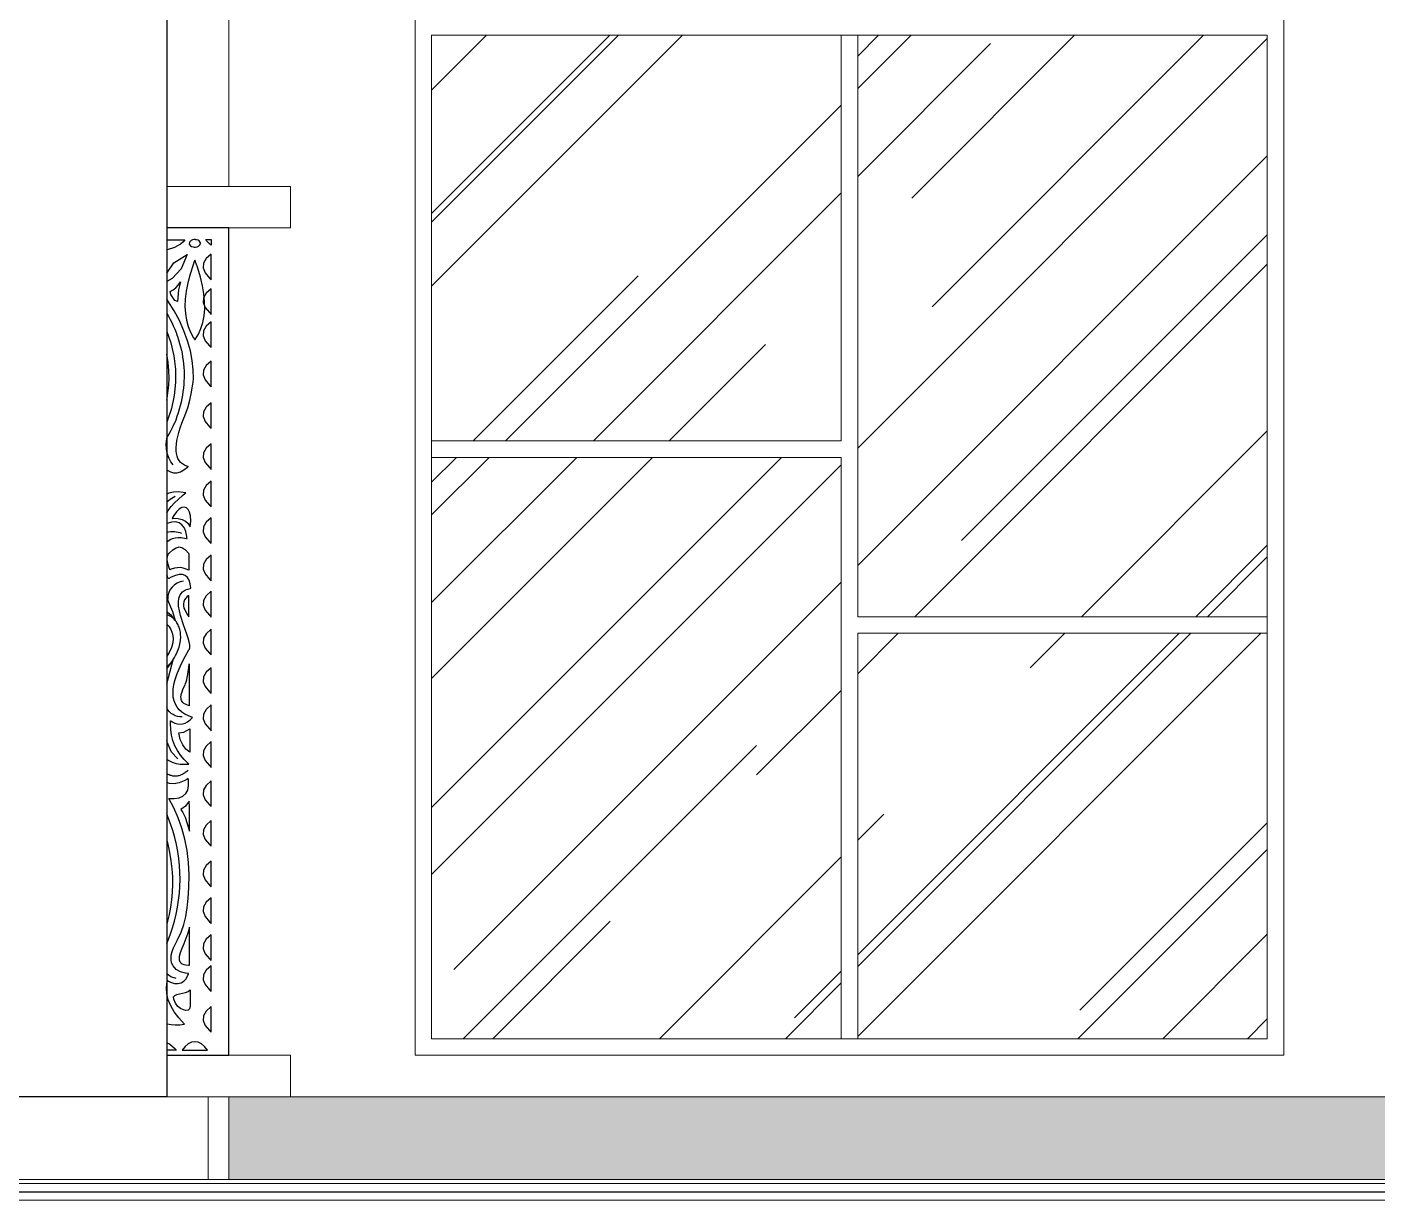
# Model space of a CAD drawing. Header units: inches. Extents: x 249 to 1192, y -18 to 440.
# Drawn here: x 708.169 to 711.432, y 263.545 to 266.37 of the extents above; entities that cross this region are included whole.
import ezdxf

# ---------------------------------------------------------------- set-up
doc = ezdxf.new("R2010")
doc.units = ezdxf.units.IN
doc.header["$MEASUREMENT"] = 0
for name, color, linetype, lineweight in [('ARSIR 1', 33, 'Continuous', 0), ('ARSIR KERAMIK', 66, 'Continuous', 25), ('DINDING', 6, 'Continuous', 0), ('KACA', 141, 'Continuous', 30), ('KUSEN', 16, 'Continuous', 15), ('LANTAI', 135, 'Continuous', 9)]:
    doc.layers.add(name, color=color, linetype=linetype, lineweight=lineweight)
doc.layers.add('KOLOM', color=5, linetype='Continuous')
doc.linetypes.add('BATTING', pattern='A,0.0001,-0.1,[134,ltypeshp.shx,S=0.1,R=0,X=-0.1,Y=0],-0.2,[134,ltypeshp.shx,S=0.1,R=180,X=0.1,Y=0],-0.1', length=0.4001)

# ---------------------------------------------------------------- blocks, each defined once
blk = doc.blocks.new('POTONGAN AA')
at = {"layer": 'ARSIR 1'}
h = blk.add_hatch(dxfattribs=at)
h.set_pattern_fill('CROSS', color=256, scale=0.1, style=0)
h.set_pattern_definition([(0, (688.437727, 128.103324), (0.025, 0.025), [0.0125, -0.0375]), (90, (688.443977, 128.097074), (-0.025, 0.025), [0.0125, -0.0375])])
h.paths.add_polyline_path([(695.1377, 128.1033), (695.1377, 128.3033), (692.1384, 128.3033), (692.1384, 128.1033)])
h.paths.add_polyline_path([(699.1374, 128.1033), (699.1374, 128.3033), (696.1382, 128.3033), (696.1382, 128.1033)])
h.paths.add_polyline_path([(703.1377, 128.1033), (703.1377, 128.3033), (700.1379, 128.3033), (700.1379, 128.1033)])
h.paths.add_polyline_path([(707.1379, 128.1033), (707.1379, 128.3033), (704.1382, 128.3033), (704.1382, 128.1033)])
h.paths.add_polyline_path([(711.1377, 128.1033), (711.1377, 128.3033), (708.1384, 128.3033), (708.1384, 128.1033)])
h.paths.add_polyline_path([(715.1379, 128.1033), (715.1379, 128.3033), (712.1382, 128.3033), (712.1382, 128.1033)])
h.paths.add_polyline_path([(719.2877, 128.1033), (719.2877, 128.3033), (716.1384, 128.3033), (716.1384, 128.1033)])
h.paths.add_polyline_path([(719.2877, 128.3033), (719.2877, 128.1033), (719.8377, 128.1033), (719.8377, 128.3033)])
at = {"layer": 'KACA'}
h = blk.add_hatch(dxfattribs=at)
h.set_pattern_fill('AR-RROOF', color=256, scale=0.5, angle=45, style=0)
h.set_pattern_definition([(45, (704.6282, 128.4433), (0.424264, 1.13137), [7.5, -1, 2.5, -0.5]), (45, (704.92163, 129.0903), (-0.82378, 0.11667), [1.5, -0.165, 3, -0.375]), (45, (704.50444, 128.92062), (1.601597, 2.07536), [4, -0.7, 2, -0.5])])
h.paths.add_polyline_path([(705.6181, 130.8683), (704.6282, 130.8683), (704.6282, 129.8883), (705.6181, 129.8883)])
h.paths.add_polyline_path([(706.6479, 129.4633), (706.6479, 130.8683), (705.6581, 130.8683), (705.6581, 129.4633)])
h.paths.add_polyline_path([(706.6479, 129.4233), (705.6581, 129.4233), (705.6581, 128.4433), (706.6479, 128.4433)])
h.paths.add_polyline_path([(705.6181, 128.4433), (705.6181, 129.8483), (704.6282, 129.8483), (704.6282, 128.4433)])
at = {"layer": 'ARSIR KERAMIK', "linetype": 'BATTING', "ltscale": 0.045}
blk.add_lwpolyline([(688.8277, 128.0733), (719.8377, 128.0733)], dxfattribs=at)
at = {"layer": 'DINDING'}
blk.add_lwpolyline([(704.0879, 128.3033), (703.9879, 128.3033), (703.1884, 128.3033), (703.1884, 128.1033), (703.2884, 128.1033), (704.0879, 128.1033)], close=True, dxfattribs=at)
at = {"layer": 'KACA'}
for points in [[(703.9879, 128.4033), (704.1377, 128.4033), (704.1377, 130.4033), (703.9879, 130.4033)], [(703.9879, 128.4033), (704.1377, 128.4033), (704.1377, 130.4033), (703.9879, 130.4033)], [(703.9879, 130.3737), (703.9965, 130.3737), (704.0062, 130.3737), (704.0147, 130.3737), (704.0217, 130.3737), (704.0269, 130.3737), (704.0302, 130.3737), (704.0314, 130.3737), (704.0266, 130.3684), (704.0208, 130.3636), (704.014, 130.3594), (704.0064, 130.3557), (703.9892, 130.3499), (703.9879, 130.3497)], [(703.9879, 130.3737), (703.9965, 130.3737), (704.0062, 130.3737), (704.0147, 130.3737), (704.0217, 130.3737), (704.0269, 130.3737), (704.0302, 130.3737), (704.0314, 130.3737), (704.0266, 130.3684), (704.0208, 130.3636), (704.014, 130.3594), (704.0064, 130.3557), (703.9892, 130.3499), (703.9879, 130.3497)], [(703.9879, 130.2932), (704.0052, 130.3182), (704.0369, 130.3385), (704.023, 130.3039), (704.0012, 130.2805), (703.9879, 130.2732)], [(703.9879, 130.2932), (704.0052, 130.3182), (704.0369, 130.3385), (704.023, 130.3039), (704.0012, 130.2805), (703.9879, 130.2732)], [(703.9879, 129.8179), (703.9889, 129.8171), (703.9966, 129.813), (704.0045, 129.811), (704.0127, 129.8111), (704.021, 129.8134), (704.0296, 129.8178), (704.0384, 129.8243), (704.0395, 129.8253), (704.0401, 129.8258), (704.0395, 129.8261), (704.0364, 129.827), (704.0308, 129.8295), (704.0258, 129.8326), (704.0215, 129.8363), (704.0179, 129.8406), (704.0151, 129.8456), (704.0129, 129.8513), (704.0114, 129.8575), (704.0106, 129.8644), (704.0105, 129.872), (704.0111, 129.8802), (704.0124, 129.889), (704.0144, 129.8985), (704.0172, 129.9086), (704.0206, 129.9193), (704.0247, 129.9307), (704.0295, 129.9427), (704.032, 129.9487), (704.0328, 129.9508), (704.0388, 129.968), (704.0439, 129.9864), (704.0481, 130.0058), (704.0513, 130.0264), (704.0517, 130.029), (704.0523, 130.0387), (704.0521, 130.0602), (704.0496, 130.0827), (704.0451, 130.1061), (704.0383, 130.13), (704.0295, 130.1543), (704.0186, 130.1787), (704.0057, 130.2028), (703.9907, 130.2265), (703.9879, 130.2303)], [(703.9879, 129.8179), (703.9889, 129.8171), (703.9966, 129.813), (704.0045, 129.811), (704.0127, 129.8111), (704.021, 129.8134), (704.0296, 129.8178), (704.0384, 129.8243), (704.0395, 129.8253), (704.0401, 129.8258), (704.0395, 129.8261), (704.0364, 129.827), (704.0308, 129.8295), (704.0258, 129.8326), (704.0215, 129.8363), (704.0179, 129.8406), (704.0151, 129.8456), (704.0129, 129.8513), (704.0114, 129.8575), (704.0106, 129.8644), (704.0105, 129.872), (704.0111, 129.8802), (704.0124, 129.889), (704.0144, 129.8985), (704.0172, 129.9086), (704.0206, 129.9193), (704.0247, 129.9307), (704.0295, 129.9427), (704.032, 129.9487), (704.0328, 129.9508), (704.0388, 129.968), (704.0439, 129.9864), (704.0481, 130.0058), (704.0513, 130.0264), (704.0517, 130.029), (704.0523, 130.0387), (704.0521, 130.0602), (704.0496, 130.0827), (704.0451, 130.1061), (704.0383, 130.13), (704.0295, 130.1543), (704.0186, 130.1787), (704.0057, 130.2028), (703.9907, 130.2265), (703.9879, 130.2303)], [(703.9879, 130.1964), (703.992, 130.1893), (703.996, 130.1817), (703.9999, 130.1741), (704.0036, 130.1663), (704.0071, 130.1583), (704.0104, 130.1503), (704.0113, 130.1482), (704.0117, 130.1472), (704.0119, 130.1466), (704.0126, 130.1445), (704.014, 130.1404), (704.0167, 130.1321), (704.0191, 130.1238), (704.0213, 130.1155), (704.0232, 130.1073), (704.0249, 130.099), (704.0264, 130.0907), (704.0276, 130.0824), (704.0285, 130.0741), (704.0292, 130.0658), (704.0297, 130.0575), (704.0299, 130.0492), (704.0299, 130.0408), (704.0296, 130.0325), (704.0291, 130.0241), (704.0283, 130.0157), (704.0272, 130.0073), (704.0259, 129.9988), (704.0244, 129.9903), (704.0226, 129.9818), (704.0205, 129.9732), (704.0182, 129.9646), (704.0156, 129.956), (704.0127, 129.9473), (704.0096, 129.9386), (704.008, 129.9342), (704.0072, 129.932), (704.0062, 129.9301), (704.0027, 129.9232), (703.9993, 129.9166), (703.996, 129.9103), (703.9929, 129.9044), (703.9899, 129.8987), (703.9879, 129.8952)], [(703.9879, 130.1964), (703.992, 130.1893), (703.996, 130.1817), (703.9999, 130.1741), (704.0036, 130.1663), (704.0071, 130.1583), (704.0104, 130.1503), (704.0113, 130.1482), (704.0117, 130.1472), (704.0119, 130.1466), (704.0126, 130.1445), (704.014, 130.1404), (704.0167, 130.1321), (704.0191, 130.1238), (704.0213, 130.1155), (704.0232, 130.1073), (704.0249, 130.099), (704.0264, 130.0907), (704.0276, 130.0824), (704.0285, 130.0741), (704.0292, 130.0658), (704.0297, 130.0575), (704.0299, 130.0492), (704.0299, 130.0408), (704.0296, 130.0325), (704.0291, 130.0241), (704.0283, 130.0157), (704.0272, 130.0073), (704.0259, 129.9988), (704.0244, 129.9903), (704.0226, 129.9818), (704.0205, 129.9732), (704.0182, 129.9646), (704.0156, 129.956), (704.0127, 129.9473), (704.0096, 129.9386), (704.008, 129.9342), (704.0072, 129.932), (704.0062, 129.9301), (704.0027, 129.9232), (703.9993, 129.9166), (703.996, 129.9103), (703.9929, 129.9044), (703.9899, 129.8987), (703.9879, 129.8952)], [(703.9879, 130.1526), (703.9975, 130.1252), (704.005, 130.0933), (704.0089, 130.0613), (704.0092, 130.0294), (704.006, 129.9976), (703.9993, 129.9664), (703.9891, 129.9357), (703.9879, 129.9332)], [(703.9879, 130.1526), (703.9975, 130.1252), (704.005, 130.0933), (704.0089, 130.0613), (704.0092, 130.0294), (704.006, 129.9976), (703.9993, 129.9664), (703.9891, 129.9357), (703.9879, 129.9332)], [(703.9879, 129.9863), (703.989, 129.9908), (703.993, 130.0234), (703.9935, 130.0401), (703.993, 130.0575), (703.9912, 130.0779), (703.988, 130.0978), (703.9879, 130.0981)], [(703.9879, 129.9863), (703.989, 129.9908), (703.993, 130.0234), (703.9935, 130.0401), (703.993, 130.0575), (703.9912, 130.0779), (703.988, 130.0978), (703.9879, 130.0981)], [(703.9879, 129.7143), (703.9917, 129.7202), (703.9989, 129.7296), (704.007, 129.7388), (704.0162, 129.7477), (704.0263, 129.7563), (704.0318, 129.7606), (704.034, 129.7626), (704.0278, 129.7638), (704.0157, 129.7649), (704.004, 129.7641), (703.9928, 129.7616), (703.9879, 129.7596)], [(703.9879, 129.7143), (703.9917, 129.7202), (703.9989, 129.7296), (704.007, 129.7388), (704.0162, 129.7477), (704.0263, 129.7563), (704.0318, 129.7606), (704.034, 129.7626), (704.0278, 129.7638), (704.0157, 129.7649), (704.004, 129.7641), (703.9928, 129.7616), (703.9879, 129.7596)], [(703.9879, 129.7405), (703.9963, 129.7472), (704.0083, 129.7545)], [(703.9879, 129.7405), (703.9963, 129.7472), (704.0083, 129.7545)], [(703.9879, 129.6437), (703.9905, 129.6461), (703.9958, 129.6496), (704.0017, 129.6522), (704.0082, 129.6539), (704.0152, 129.6546), (704.0229, 129.6545), (704.0311, 129.6534), (704.0354, 129.6525), (704.0365, 129.6523), (704.0369, 129.6525), (704.0368, 129.6534), (704.0364, 129.6568), (704.0339, 129.6689), (704.0299, 129.6785), (704.0246, 129.6856), (704.0178, 129.6902), (704.0095, 129.6922), (703.9998, 129.6918), (703.9887, 129.6888), (703.9879, 129.6884)], [(703.9879, 129.6437), (703.9905, 129.6461), (703.9958, 129.6496), (704.0017, 129.6522), (704.0082, 129.6539), (704.0152, 129.6546), (704.0229, 129.6545), (704.0311, 129.6534), (704.0354, 129.6525), (704.0365, 129.6523), (704.0369, 129.6525), (704.0368, 129.6534), (704.0364, 129.6568), (704.0339, 129.6689), (704.0299, 129.6785), (704.0246, 129.6856), (704.0178, 129.6902), (704.0095, 129.6922), (703.9998, 129.6918), (703.9887, 129.6888), (703.9879, 129.6884)], [(703.9879, 129.119), (703.9931, 129.1154), (704.0014, 129.1114), (704.0104, 129.1085), (704.0203, 129.1069), (704.0311, 129.1066), (704.0367, 129.1069), (704.0396, 129.1071), (704.041, 129.1073), (704.0403, 129.1079), (704.03, 129.1179), (704.0212, 129.1284), (704.0138, 129.1396), (704.0077, 129.1514), (704.003, 129.1639), (703.9997, 129.1769), (703.9977, 129.1906), (703.9972, 129.2049), (703.9972, 129.2086), (703.9973, 129.2104), (703.9973, 129.2114), (703.9976, 129.2117), (704.0009, 129.2095), (704.0073, 129.2062), (704.0137, 129.2043), (704.02, 129.2036), (704.0262, 129.2043), (704.0323, 129.2062), (704.0383, 129.2095), (704.0442, 129.2141), (704.0501, 129.22), (704.0404, 129.2236), (704.0319, 129.2279), (704.0244, 129.2329), (704.018, 129.2386), (704.0128, 129.245), (704.0087, 129.2522), (704.0057, 129.2601), (704.0038, 129.2688), (704.0031, 129.2782), (704.0036, 129.2884), (704.0053, 129.2994), (704.0082, 129.3112), (704.0123, 129.3239), (704.0176, 129.3373), (704.0242, 129.3516), (704.0321, 129.3667), (704.0412, 129.3828), (704.0418, 129.3838), (704.042, 129.3841), (704.0423, 129.3846), (704.0428, 129.3857), (704.0434, 129.3883), (704.0435, 129.3946), (704.0421, 129.4024), (704.0397, 129.4114), (704.0364, 129.4214), (704.0286, 129.4433), (704.0213, 129.4662), (704.0185, 129.4775), (704.0167, 129.4884), (704.0163, 129.4986), (704.0174, 129.508), (704.0205, 129.5162), (704.0258, 129.523), (704.0336, 129.5283), (704.0386, 129.5302), (704.0443, 129.5317), (704.0458, 129.532), (704.0459, 129.5327), (704.0458, 129.5342), (704.0455, 129.5371), (704.0446, 129.5425), (704.0419, 129.5516), (704.0379, 129.5584), (704.0326, 129.563), (704.0261, 129.5653), (704.0182, 129.5654), (704.009, 129.5632), (703.9985, 129.5588), (703.9928, 129.5557), (703.9915, 129.5554), (703.9908, 129.5571), (703.9894, 129.5604), (703.9879, 129.5644)], [(703.9879, 129.119), (703.9931, 129.1154), (704.0014, 129.1114), (704.0104, 129.1085), (704.0203, 129.1069), (704.0311, 129.1066), (704.0367, 129.1069), (704.0396, 129.1071), (704.041, 129.1073), (704.0403, 129.1079), (704.03, 129.1179), (704.0212, 129.1284), (704.0138, 129.1396), (704.0077, 129.1514), (704.003, 129.1639), (703.9997, 129.1769), (703.9977, 129.1906), (703.9972, 129.2049), (703.9972, 129.2086), (703.9973, 129.2104), (703.9973, 129.2114), (703.9976, 129.2117), (704.0009, 129.2095), (704.0073, 129.2062), (704.0137, 129.2043), (704.02, 129.2036), (704.0262, 129.2043), (704.0323, 129.2062), (704.0383, 129.2095), (704.0442, 129.2141), (704.0501, 129.22), (704.0404, 129.2236), (704.0319, 129.2279), (704.0244, 129.2329), (704.018, 129.2386), (704.0128, 129.245), (704.0087, 129.2522), (704.0057, 129.2601), (704.0038, 129.2688), (704.0031, 129.2782), (704.0036, 129.2884), (704.0053, 129.2994), (704.0082, 129.3112), (704.0123, 129.3239), (704.0176, 129.3373), (704.0242, 129.3516), (704.0321, 129.3667), (704.0412, 129.3828), (704.0418, 129.3838), (704.042, 129.3841), (704.0423, 129.3846), (704.0428, 129.3857), (704.0434, 129.3883), (704.0435, 129.3946), (704.0421, 129.4024), (704.0397, 129.4114), (704.0364, 129.4214), (704.0286, 129.4433), (704.0213, 129.4662), (704.0185, 129.4775), (704.0167, 129.4884), (704.0163, 129.4986), (704.0174, 129.508), (704.0205, 129.5162), (704.0258, 129.523), (704.0336, 129.5283), (704.0386, 129.5302), (704.0443, 129.5317), (704.0458, 129.532), (704.0459, 129.5327), (704.0458, 129.5342), (704.0455, 129.5371), (704.0446, 129.5425), (704.0419, 129.5516), (704.0379, 129.5584), (704.0326, 129.563), (704.0261, 129.5653), (704.0182, 129.5654), (704.009, 129.5632), (703.9985, 129.5588), (703.9928, 129.5557), (703.9915, 129.5554), (703.9908, 129.5571), (703.9894, 129.5604), (703.9879, 129.5644)], [(704.0094, 129.4531), (704.0026, 129.4748), (703.9957, 129.4921), (703.9889, 129.5072), (703.9879, 129.5091)], [(704.0094, 129.4531), (704.0026, 129.4748), (703.9957, 129.4921), (703.9889, 129.5072), (703.9879, 129.5091)], [(703.9879, 129.3425), (703.9892, 129.3436), (703.9922, 129.3463), (703.9951, 129.3491), (703.9979, 129.352), (703.9993, 129.3535), (703.9996, 129.3538), (703.9998, 129.3541), (704.0001, 129.3546), (704.0016, 129.3567), (704.0044, 129.3609), (704.0069, 129.365), (704.0093, 129.3692), (704.0114, 129.3733), (704.0133, 129.3774), (704.015, 129.3814), (704.0164, 129.3854), (704.0177, 129.3894), (704.0188, 129.3933), (704.0197, 129.3972), (704.0205, 129.401), (704.021, 129.4047), (704.0214, 129.4084), (704.0216, 129.412), (704.0216, 129.4155), (704.0215, 129.419), (704.0212, 129.4224), (704.0208, 129.4257), (704.0202, 129.4289), (704.0195, 129.432), (704.0187, 129.435), (704.0177, 129.4379), (704.0166, 129.4407), (704.0154, 129.4434), (704.0141, 129.446), (704.0126, 129.4485), (704.0111, 129.4508), (704.0094, 129.4531), (704.0077, 129.4552), (704.0059, 129.4571), (704.0039, 129.459), (704.0019, 129.4606), (703.9999, 129.4622), (703.9977, 129.4636), (703.9955, 129.4648), (703.9932, 129.4659), (703.9908, 129.467), (703.9879, 129.4682)], [(703.9879, 129.3425), (703.9892, 129.3436), (703.9922, 129.3463), (703.9951, 129.3491), (703.9979, 129.352), (703.9993, 129.3535), (703.9996, 129.3538), (703.9998, 129.3541), (704.0001, 129.3546), (704.0016, 129.3567), (704.0044, 129.3609), (704.0069, 129.365), (704.0093, 129.3692), (704.0114, 129.3733), (704.0133, 129.3774), (704.015, 129.3814), (704.0164, 129.3854), (704.0177, 129.3894), (704.0188, 129.3933), (704.0197, 129.3972), (704.0205, 129.401), (704.021, 129.4047), (704.0214, 129.4084), (704.0216, 129.412), (704.0216, 129.4155), (704.0215, 129.419), (704.0212, 129.4224), (704.0208, 129.4257), (704.0202, 129.4289), (704.0195, 129.432), (704.0187, 129.435), (704.0177, 129.4379), (704.0166, 129.4407), (704.0154, 129.4434), (704.0141, 129.446), (704.0126, 129.4485), (704.0111, 129.4508), (704.0094, 129.4531), (704.0077, 129.4552), (704.0059, 129.4571), (704.0039, 129.459), (704.0019, 129.4606), (703.9999, 129.4622), (703.9977, 129.4636), (703.9955, 129.4648), (703.9932, 129.4659), (703.9908, 129.467), (703.9879, 129.4682)], [(703.9879, 129.4451), (703.9926, 129.4405), (703.998, 129.4321), (704.0017, 129.4219), (704.0031, 129.4102), (704.0026, 129.4), (703.9994, 129.3886), (703.9936, 129.3765), (703.9879, 129.3682)], [(703.9879, 129.4451), (703.9926, 129.4405), (703.998, 129.4321), (704.0017, 129.4219), (704.0031, 129.4102), (704.0026, 129.4), (703.9994, 129.3886), (703.9936, 129.3765), (703.9879, 129.3682)], [(703.9879, 129.3007), (704.0045, 129.3619)], [(703.9879, 129.3007), (704.0045, 129.3619)], [(703.9879, 129.3373), (704.0024, 129.3565)], [(703.9879, 129.3373), (704.0024, 129.3565)], [(704.04, 129.0928), (704.0363, 129.0895), (704.0326, 129.0866), (704.0308, 129.0853), (704.0289, 129.0841), (704.027, 129.0829), (704.0251, 129.0819), (704.0231, 129.081), (704.0212, 129.0802), (704.0192, 129.0794), (704.0173, 129.0789), (704.0153, 129.0784), (704.0133, 129.078), (704.0112, 129.0778), (704.0092, 129.0777), (704.0071, 129.0777), (704.005, 129.0779), (704.0028, 129.0782), (704.0007, 129.0786), (703.9985, 129.0792), (703.9962, 129.0799), (703.994, 129.0808), (703.9917, 129.0818), (703.9894, 129.083), (703.9879, 129.0839)], [(704.04, 129.0928), (704.0363, 129.0895), (704.0326, 129.0866), (704.0308, 129.0853), (704.0289, 129.0841), (704.027, 129.0829), (704.0251, 129.0819), (704.0231, 129.081), (704.0212, 129.0802), (704.0192, 129.0794), (704.0173, 129.0789), (704.0153, 129.0784), (704.0133, 129.078), (704.0112, 129.0778), (704.0092, 129.0777), (704.0071, 129.0777), (704.005, 129.0779), (704.0028, 129.0782), (704.0007, 129.0786), (703.9985, 129.0792), (703.9962, 129.0799), (703.994, 129.0808), (703.9917, 129.0818), (703.9894, 129.083), (703.9879, 129.0839)], [(703.9879, 128.4802), (703.9891, 128.4797), (703.9984, 128.4775), (704.0085, 128.4766), (704.0195, 128.4772), (704.0253, 128.478), (704.0282, 128.4785), (704.0297, 128.4788), (704.0305, 128.479), (704.0301, 128.4794), (704.0168, 128.4938), (704.006, 128.5083), (703.9976, 128.5229), (703.9916, 128.5375), (703.9881, 128.5521), (703.9871, 128.5669), (703.9886, 128.5817), (703.9889, 128.5835), (703.9891, 128.5843), (703.9898, 128.584), (703.9924, 128.5826), (703.9974, 128.5802), (704.0067, 128.5772), (704.0151, 128.5765), (704.0226, 128.5781), (704.0291, 128.5821), (704.0346, 128.5884), (704.0392, 128.597), (704.0402, 128.5995), (704.0407, 128.6008), (704.0394, 128.601), (704.0332, 128.6017), (704.0213, 128.6049), (704.011, 128.611), (704.0033, 128.6197), (704.0006, 128.6252), (703.9989, 128.6313), (703.9983, 128.6381), (703.9988, 128.6456), (704.0007, 128.6538), (704.0039, 128.6627), (704.0139, 128.6823), (704.0224, 128.7012), (704.029, 128.7197), (704.0339, 128.7388), (704.0374, 128.7594), (704.0397, 128.7824), (704.0411, 128.8088), (704.0418, 128.8392), (704.0406, 128.8694), (704.0371, 128.8982), (704.0317, 128.9256), (704.0243, 128.9519), (704.0153, 128.977), (704.0048, 129.0011), (703.993, 129.0243), (704.0062, 129.0241), (704.0179, 129.0256), (704.0272, 129.0294), (704.0341, 129.0357), (704.0387, 129.0442), (704.0409, 129.0552), (704.0407, 129.0686), (704.0401, 129.072), (704.0368, 129.07), (704.0303, 129.0665), (704.0177, 129.0615), (704.0058, 129.0594), (703.9944, 129.0602), (703.9879, 129.0624)], [(703.9879, 128.4802), (703.9891, 128.4797), (703.9984, 128.4775), (704.0085, 128.4766), (704.0195, 128.4772), (704.0253, 128.478), (704.0282, 128.4785), (704.0297, 128.4788), (704.0305, 128.479), (704.0301, 128.4794), (704.0168, 128.4938), (704.006, 128.5083), (703.9976, 128.5229), (703.9916, 128.5375), (703.9881, 128.5521), (703.9871, 128.5669), (703.9886, 128.5817), (703.9889, 128.5835), (703.9891, 128.5843), (703.9898, 128.584), (703.9924, 128.5826), (703.9974, 128.5802), (704.0067, 128.5772), (704.0151, 128.5765), (704.0226, 128.5781), (704.0291, 128.5821), (704.0346, 128.5884), (704.0392, 128.597), (704.0402, 128.5995), (704.0407, 128.6008), (704.0394, 128.601), (704.0332, 128.6017), (704.0213, 128.6049), (704.011, 128.611), (704.0033, 128.6197), (704.0006, 128.6252), (703.9989, 128.6313), (703.9983, 128.6381), (703.9988, 128.6456), (704.0007, 128.6538), (704.0039, 128.6627), (704.0139, 128.6823), (704.0224, 128.7012), (704.029, 128.7197), (704.0339, 128.7388), (704.0374, 128.7594), (704.0397, 128.7824), (704.0411, 128.8088), (704.0418, 128.8392), (704.0406, 128.8694), (704.0371, 128.8982), (704.0317, 128.9256), (704.0243, 128.9519), (704.0153, 128.977), (704.0048, 129.0011), (703.993, 129.0243), (704.0062, 129.0241), (704.0179, 129.0256), (704.0272, 129.0294), (704.0341, 129.0357), (704.0387, 129.0442), (704.0409, 129.0552), (704.0407, 129.0686), (704.0401, 129.072), (704.0368, 129.07), (704.0303, 129.0665), (704.0177, 129.0615), (704.0058, 129.0594), (703.9944, 129.0602), (703.9879, 129.0624)], [(703.9879, 128.6738), (703.9895, 128.6776), (703.9959, 128.6943), (704.0015, 128.711), (704.0064, 128.7278), (704.0106, 128.7445), (704.014, 128.7613), (704.0166, 128.7781), (704.0185, 128.7949), (704.0197, 128.8116), (704.0202, 128.8284), (704.0199, 128.8452), (704.0188, 128.862), (704.0171, 128.8789), (704.0146, 128.8957), (704.0113, 128.9125), (704.0073, 128.9294), (704.0026, 128.9462), (703.9971, 128.9631), (703.9909, 128.9799), (703.9879, 128.9872)], [(703.9879, 128.6738), (703.9895, 128.6776), (703.9959, 128.6943), (704.0015, 128.711), (704.0064, 128.7278), (704.0106, 128.7445), (704.014, 128.7613), (704.0166, 128.7781), (704.0185, 128.7949), (704.0197, 128.8116), (704.0202, 128.8284), (704.0199, 128.8452), (704.0188, 128.862), (704.0171, 128.8789), (704.0146, 128.8957), (704.0113, 128.9125), (704.0073, 128.9294), (704.0026, 128.9462), (703.9971, 128.9631), (703.9909, 128.9799), (703.9879, 128.9872)], [(703.9879, 128.923), (703.9905, 128.9134), (703.9948, 128.8933), (703.998, 128.8735), (704.0003, 128.8539), (704.0015, 128.8347), (704.0018, 128.8158), (704.0012, 128.7973), (703.9997, 128.7791), (703.9972, 128.7614), (703.994, 128.744), (703.9899, 128.7271), (703.9879, 128.7205)], [(703.9879, 128.923), (703.9905, 128.9134), (703.9948, 128.8933), (703.998, 128.8735), (704.0003, 128.8539), (704.0015, 128.8347), (704.0018, 128.8158), (704.0012, 128.7973), (703.9997, 128.7791), (703.9972, 128.7614), (703.994, 128.744), (703.9899, 128.7271), (703.9879, 128.7205)], [(704.0106, 128.5892), (703.9977, 128.5933), (703.9879, 128.6004)], [(704.0106, 128.5892), (703.9977, 128.5933), (703.9879, 128.6004)], [(703.9879, 128.4335), (703.9944, 128.4309), (704.0068, 128.4206), (704.01, 128.4171), (704.011, 128.4159), (704.0104, 128.4159), (704.0013, 128.4159), (703.9879, 128.4159)], [(703.9879, 128.4335), (703.9944, 128.4309), (704.0068, 128.4206), (704.01, 128.4171), (704.011, 128.4159), (704.0104, 128.4159), (704.0013, 128.4159), (703.9879, 128.4159)]]:
    blk.add_lwpolyline(points, dxfattribs=at)
for points in [[(704.0546, 130.3745), (704.0503, 130.3738), (704.047, 130.3724), (704.0429, 130.3685), (704.0423, 130.3639), (704.0452, 130.3597), (704.048, 130.3581), (704.0517, 130.3569), (704.0538, 130.3566), (704.0546, 130.3565), (704.0546, 130.3565), (704.0546, 130.3565), (704.0552, 130.3565), (704.0572, 130.3564), (704.0614, 130.3572), (704.0648, 130.3585), (704.0689, 130.3624), (704.0694, 130.3671), (704.0665, 130.3713), (704.0638, 130.373), (704.0601, 130.3741), (704.058, 130.3744), (704.0572, 130.3745), (704.0572, 130.3745), (704.0572, 130.3745), (704.0568, 130.3745), (704.0546, 130.3745)], [(704.0546, 130.3745), (704.0503, 130.3738), (704.047, 130.3724), (704.0429, 130.3685), (704.0423, 130.3639), (704.0452, 130.3597), (704.048, 130.3581), (704.0517, 130.3569), (704.0538, 130.3566), (704.0546, 130.3565), (704.0546, 130.3565), (704.0546, 130.3565), (704.0552, 130.3565), (704.0572, 130.3564), (704.0614, 130.3572), (704.0648, 130.3585), (704.0689, 130.3624), (704.0694, 130.3671), (704.0665, 130.3713), (704.0638, 130.373), (704.0601, 130.3741), (704.058, 130.3744), (704.0572, 130.3745), (704.0572, 130.3745), (704.0572, 130.3745), (704.0568, 130.3745), (704.0546, 130.3745)], [(704.0956, 130.3749), (704.0956, 130.3688), (704.0956, 130.3608), (704.0902, 130.3652), (704.0843, 130.3717), (704.0824, 130.3749), (704.0854, 130.3749), (704.0899, 130.3749), (704.0939, 130.3749)], [(704.0956, 130.3749), (704.0956, 130.3688), (704.0956, 130.3608), (704.0902, 130.3652), (704.0843, 130.3717), (704.0824, 130.3749), (704.0854, 130.3749), (704.0899, 130.3749), (704.0939, 130.3749)], [(704.0559, 130.325), (704.0557, 130.3246), (704.0554, 130.3236), (704.0546, 130.3214), (704.0544, 130.3208), (704.0543, 130.3208), (704.0543, 130.3208), (704.0543, 130.3208), (704.0542, 130.3203), (704.0536, 130.3189), (704.0516, 130.3132), (704.0445, 130.2911), (704.0389, 130.27), (704.035, 130.2498), (704.0327, 130.2308), (704.032, 130.2127), (704.0329, 130.1956), (704.0354, 130.1795), (704.0395, 130.1645), (704.0452, 130.1505), (704.0526, 130.1374), (704.0547, 130.1343), (704.0552, 130.1336), (704.0554, 130.1333), (704.0554, 130.1333), (704.0554, 130.1333), (704.0556, 130.1333), (704.0564, 130.1333), (704.0643, 130.146), (704.0705, 130.1597), (704.0752, 130.1744), (704.0783, 130.1901), (704.0797, 130.2069), (704.0795, 130.2246), (704.0777, 130.2434), (704.0744, 130.2631), (704.0694, 130.2839), (704.0627, 130.3057), (704.0588, 130.317), (704.0578, 130.3198), (704.0575, 130.3206), (704.0574, 130.3208), (704.0574, 130.3208), (704.0574, 130.3208), (704.0574, 130.3208), (704.0572, 130.3214), (704.0564, 130.3236), (704.056, 130.3246), (704.0559, 130.325)], [(704.0559, 130.325), (704.0557, 130.3246), (704.0554, 130.3236), (704.0546, 130.3214), (704.0544, 130.3208), (704.0543, 130.3208), (704.0543, 130.3208), (704.0543, 130.3208), (704.0542, 130.3203), (704.0536, 130.3189), (704.0516, 130.3132), (704.0445, 130.2911), (704.0389, 130.27), (704.035, 130.2498), (704.0327, 130.2308), (704.032, 130.2127), (704.0329, 130.1956), (704.0354, 130.1795), (704.0395, 130.1645), (704.0452, 130.1505), (704.0526, 130.1374), (704.0547, 130.1343), (704.0552, 130.1336), (704.0554, 130.1333), (704.0554, 130.1333), (704.0554, 130.1333), (704.0556, 130.1333), (704.0564, 130.1333), (704.0643, 130.146), (704.0705, 130.1597), (704.0752, 130.1744), (704.0783, 130.1901), (704.0797, 130.2069), (704.0795, 130.2246), (704.0777, 130.2434), (704.0744, 130.2631), (704.0694, 130.2839), (704.0627, 130.3057), (704.0588, 130.317), (704.0578, 130.3198), (704.0575, 130.3206), (704.0574, 130.3208), (704.0574, 130.3208), (704.0574, 130.3208), (704.0574, 130.3208), (704.0572, 130.3214), (704.0564, 130.3236), (704.056, 130.3246), (704.0559, 130.325)], [(704.0956, 130.3395), (704.0834, 130.3287), (704.0768, 130.3175), (704.0758, 130.306), (704.0805, 130.294), (704.0909, 130.2816), (704.0943, 130.2784), (704.0956, 130.2774), (704.0956, 130.278), (704.0956, 130.2871), (704.0956, 130.3198), (704.0956, 130.3337), (704.0956, 130.3395)], [(704.0956, 130.3395), (704.0834, 130.3287), (704.0768, 130.3175), (704.0758, 130.306), (704.0805, 130.294), (704.0909, 130.2816), (704.0943, 130.2784), (704.0956, 130.2774), (704.0956, 130.278), (704.0956, 130.2871), (704.0956, 130.3198), (704.0956, 130.3337), (704.0956, 130.3395)], [(704.021, 130.2723), (704.0162, 130.2534), (704.0138, 130.2246), (704.0074, 130.2278), (703.998, 130.2417), (703.9964, 130.2493), (704.0033, 130.2532), (704.0097, 130.2584), (704.0156, 130.2647)], [(704.021, 130.2723), (704.0162, 130.2534), (704.0138, 130.2246), (704.0074, 130.2278), (703.998, 130.2417), (703.9964, 130.2493), (704.0033, 130.2532), (704.0097, 130.2584), (704.0156, 130.2647)], [(704.0956, 130.2559), (704.0834, 130.2452), (704.0768, 130.234), (704.0758, 130.2224), (704.0805, 130.2104), (704.0909, 130.1981), (704.0943, 130.1949), (704.0956, 130.1939), (704.0956, 130.1945), (704.0956, 130.2035), (704.0956, 130.2363), (704.0956, 130.2502), (704.0956, 130.2559)], [(704.0956, 130.2559), (704.0834, 130.2452), (704.0768, 130.234), (704.0758, 130.2224), (704.0805, 130.2104), (704.0909, 130.1981), (704.0943, 130.1949), (704.0956, 130.1939), (704.0956, 130.1945), (704.0956, 130.2035), (704.0956, 130.2363), (704.0956, 130.2502), (704.0956, 130.2559)], [(704.0956, 130.1757), (704.0834, 130.165), (704.0768, 130.1538), (704.0758, 130.1422), (704.0805, 130.1302), (704.0909, 130.1178), (704.0943, 130.1147), (704.0956, 130.1137), (704.0956, 130.1143), (704.0956, 130.1233), (704.0956, 130.1561), (704.0956, 130.17), (704.0956, 130.1757)], [(704.0956, 130.1757), (704.0834, 130.165), (704.0768, 130.1538), (704.0758, 130.1422), (704.0805, 130.1302), (704.0909, 130.1178), (704.0943, 130.1147), (704.0956, 130.1137), (704.0956, 130.1143), (704.0956, 130.1233), (704.0956, 130.1561), (704.0956, 130.17), (704.0956, 130.1757)], [(704.0956, 130.0811), (704.0834, 130.0703), (704.0768, 130.0592), (704.0758, 130.0476), (704.0805, 130.0356), (704.0909, 130.0232), (704.0943, 130.02), (704.0956, 130.019), (704.0956, 130.0197), (704.0956, 130.0287), (704.0956, 130.0614), (704.0956, 130.0754), (704.0956, 130.0811)], [(704.0956, 130.0811), (704.0834, 130.0703), (704.0768, 130.0592), (704.0758, 130.0476), (704.0805, 130.0356), (704.0909, 130.0232), (704.0943, 130.02), (704.0956, 130.019), (704.0956, 130.0197), (704.0956, 130.0287), (704.0956, 130.0614), (704.0956, 130.0754), (704.0956, 130.0811)], [(704.0956, 129.9802), (704.0834, 129.9694), (704.0768, 129.9583), (704.0758, 129.9467), (704.0805, 129.9347), (704.0909, 129.9223), (704.0943, 129.9191), (704.0956, 129.9181), (704.0956, 129.9188), (704.0956, 129.9278), (704.0956, 129.9605), (704.0956, 129.9745), (704.0956, 129.9802)], [(704.0956, 129.9802), (704.0834, 129.9694), (704.0768, 129.9583), (704.0758, 129.9467), (704.0805, 129.9347), (704.0909, 129.9223), (704.0943, 129.9191), (704.0956, 129.9181), (704.0956, 129.9188), (704.0956, 129.9278), (704.0956, 129.9605), (704.0956, 129.9745), (704.0956, 129.9802)], [(704.0956, 129.8814), (704.0834, 129.8706), (704.0768, 129.8595), (704.0758, 129.8479), (704.0805, 129.8359), (704.0909, 129.8235), (704.0943, 129.8203), (704.0956, 129.8193), (704.0956, 129.82), (704.0956, 129.829), (704.0956, 129.8617), (704.0956, 129.8757), (704.0956, 129.8814)], [(704.0956, 129.8814), (704.0834, 129.8706), (704.0768, 129.8595), (704.0758, 129.8479), (704.0805, 129.8359), (704.0909, 129.8235), (704.0943, 129.8203), (704.0956, 129.8193), (704.0956, 129.82), (704.0956, 129.829), (704.0956, 129.8617), (704.0956, 129.8757), (704.0956, 129.8814)], [(704.0956, 129.7907), (704.0834, 129.78), (704.0768, 129.7688), (704.0758, 129.7572), (704.0805, 129.7452), (704.0909, 129.7328), (704.0943, 129.7297), (704.0956, 129.7287), (704.0956, 129.7293), (704.0956, 129.7383), (704.0956, 129.7711), (704.0956, 129.785), (704.0956, 129.7907)], [(704.0956, 129.7907), (704.0834, 129.78), (704.0768, 129.7688), (704.0758, 129.7572), (704.0805, 129.7452), (704.0909, 129.7328), (704.0943, 129.7297), (704.0956, 129.7287), (704.0956, 129.7293), (704.0956, 129.7383), (704.0956, 129.7711), (704.0956, 129.785), (704.0956, 129.7907)], [(704.0449, 129.6807), (704.0461, 129.695), (704.0455, 129.7067), (704.0433, 129.7159), (704.0398, 129.7225), (704.0353, 129.7265), (704.0299, 129.728), (704.024, 129.7269), (704.0177, 129.7232), (704.0113, 129.717), (704.0051, 129.7081), (704.0021, 129.7027), (704.0013, 129.7013), (704.0013, 129.7008), (704.0021, 129.7009), (704.0049, 129.7012), (704.0156, 129.7009), (704.0251, 129.6985), (704.0333, 129.6941), (704.0399, 129.6881), (704.0449, 129.6807)], [(704.0449, 129.6807), (704.0461, 129.695), (704.0455, 129.7067), (704.0433, 129.7159), (704.0398, 129.7225), (704.0353, 129.7265), (704.0299, 129.728), (704.024, 129.7269), (704.0177, 129.7232), (704.0113, 129.717), (704.0051, 129.7081), (704.0021, 129.7027), (704.0013, 129.7013), (704.0013, 129.7008), (704.0021, 129.7009), (704.0049, 129.7012), (704.0156, 129.7009), (704.0251, 129.6985), (704.0333, 129.6941), (704.0399, 129.6881), (704.0449, 129.6807)], [(704.0956, 129.7021), (704.0834, 129.6914), (704.0768, 129.6802), (704.0758, 129.6686), (704.0805, 129.6566), (704.0909, 129.6442), (704.0943, 129.6411), (704.0956, 129.64), (704.0956, 129.6407), (704.0956, 129.6497), (704.0956, 129.6825), (704.0956, 129.6964), (704.0956, 129.7021)], [(704.0956, 129.7021), (704.0834, 129.6914), (704.0768, 129.6802), (704.0758, 129.6686), (704.0805, 129.6566), (704.0909, 129.6442), (704.0943, 129.6411), (704.0956, 129.64), (704.0956, 129.6407), (704.0956, 129.6497), (704.0956, 129.6825), (704.0956, 129.6964), (704.0956, 129.7021)], [(704.0417, 129.5754), (704.0346, 129.5785), (704.0277, 129.5807), (704.0208, 129.5818), (704.0137, 129.5817), (704.0064, 129.5805), (703.9986, 129.578), (703.9966, 129.5772), (703.9953, 129.5767), (703.9951, 129.5774), (703.9937, 129.5811), (703.9918, 129.5872), (703.9901, 129.5947), (703.9893, 129.6025), (703.99, 129.6097), (703.9911, 129.6128), (703.992, 129.6141), (703.9939, 129.6165), (704.0023, 129.625), (704.0105, 129.6301), (704.0183, 129.6318), (704.0259, 129.6301), (704.0333, 129.625), (704.0403, 129.6165), (704.0417, 129.6144), (704.0417, 129.6143), (704.0417, 129.6139), (704.0417, 129.6123), (704.0417, 129.6096), (704.0417, 129.602), (704.0417, 129.5844), (704.0417, 129.5779), (704.0417, 129.5761), (704.0417, 129.5754)], [(704.0417, 129.5754), (704.0346, 129.5785), (704.0277, 129.5807), (704.0208, 129.5818), (704.0137, 129.5817), (704.0064, 129.5805), (703.9986, 129.578), (703.9966, 129.5772), (703.9953, 129.5767), (703.9951, 129.5774), (703.9937, 129.5811), (703.9918, 129.5872), (703.9901, 129.5947), (703.9893, 129.6025), (703.99, 129.6097), (703.9911, 129.6128), (703.992, 129.6141), (703.9939, 129.6165), (704.0023, 129.625), (704.0105, 129.6301), (704.0183, 129.6318), (704.0259, 129.6301), (704.0333, 129.625), (704.0403, 129.6165), (704.0417, 129.6144), (704.0417, 129.6143), (704.0417, 129.6139), (704.0417, 129.6123), (704.0417, 129.6096), (704.0417, 129.602), (704.0417, 129.5844), (704.0417, 129.5779), (704.0417, 129.5761), (704.0417, 129.5754)], [(704.0956, 129.612), (704.0834, 129.6012), (704.0768, 129.59), (704.0758, 129.5785), (704.0805, 129.5665), (704.0909, 129.5541), (704.0943, 129.5509), (704.0956, 129.5499), (704.0956, 129.5506), (704.0956, 129.5596), (704.0956, 129.5923), (704.0956, 129.6062), (704.0956, 129.612)], [(704.0956, 129.612), (704.0834, 129.6012), (704.0768, 129.59), (704.0758, 129.5785), (704.0805, 129.5665), (704.0909, 129.5541), (704.0943, 129.5509), (704.0956, 129.5499), (704.0956, 129.5506), (704.0956, 129.5596), (704.0956, 129.5923), (704.0956, 129.6062), (704.0956, 129.612)], [(704.0956, 129.5246), (704.0834, 129.5138), (704.0768, 129.5026), (704.0758, 129.491), (704.0805, 129.4791), (704.0909, 129.4667), (704.0943, 129.4635), (704.0956, 129.4625), (704.0956, 129.4631), (704.0956, 129.4721), (704.0956, 129.5049), (704.0956, 129.5188), (704.0956, 129.5246)], [(704.0956, 129.5246), (704.0834, 129.5138), (704.0768, 129.5026), (704.0758, 129.491), (704.0805, 129.4791), (704.0909, 129.4667), (704.0943, 129.4635), (704.0956, 129.4625), (704.0956, 129.4631), (704.0956, 129.4721), (704.0956, 129.5049), (704.0956, 129.5188), (704.0956, 129.5246)], [(704.0956, 129.433), (704.0834, 129.4222), (704.0768, 129.4111), (704.0758, 129.3995), (704.0805, 129.3875), (704.0909, 129.3751), (704.0943, 129.3719), (704.0956, 129.3709), (704.0956, 129.3716), (704.0956, 129.3806), (704.0956, 129.4133), (704.0956, 129.4273), (704.0956, 129.433)], [(704.0956, 129.433), (704.0834, 129.4222), (704.0768, 129.4111), (704.0758, 129.3995), (704.0805, 129.3875), (704.0909, 129.3751), (704.0943, 129.3719), (704.0956, 129.3709), (704.0956, 129.3716), (704.0956, 129.3806), (704.0956, 129.4133), (704.0956, 129.4273), (704.0956, 129.433)], [(704.0425, 129.3497), (704.0425, 129.3494), (704.0425, 129.3486), (704.0425, 129.3472), (704.0425, 129.3454), (704.0425, 129.3403), (704.0425, 129.3338), (704.0425, 129.3261), (704.0425, 129.3175), (704.0425, 129.2988), (704.0425, 129.2802), (704.0425, 129.2716), (704.0425, 129.2639), (704.0425, 129.2573), (704.0425, 129.2523), (704.0425, 129.2505), (704.0425, 129.2491), (704.0425, 129.2482), (704.0425, 129.248), (704.0352, 129.2507), (704.0294, 129.2539), (704.0272, 129.2559), (704.0253, 129.258), (704.0239, 129.2605), (704.0229, 129.2632), (704.0224, 129.2662), (704.0223, 129.2696), (704.0227, 129.2733), (704.0236, 129.2775), (704.025, 129.2821), (704.0269, 129.2872), (704.0292, 129.2928), (704.0321, 129.2988), (704.0335, 129.3018), (704.0348, 129.3057), (704.0361, 129.3106), (704.0375, 129.3165), (704.0387, 129.3234), (704.04, 129.3312), (704.0413, 129.34), (704.0425, 129.3497)], [(704.0425, 129.3497), (704.0425, 129.3494), (704.0425, 129.3486), (704.0425, 129.3472), (704.0425, 129.3454), (704.0425, 129.3403), (704.0425, 129.3338), (704.0425, 129.3261), (704.0425, 129.3175), (704.0425, 129.2988), (704.0425, 129.2802), (704.0425, 129.2716), (704.0425, 129.2639), (704.0425, 129.2573), (704.0425, 129.2523), (704.0425, 129.2505), (704.0425, 129.2491), (704.0425, 129.2482), (704.0425, 129.248), (704.0352, 129.2507), (704.0294, 129.2539), (704.0272, 129.2559), (704.0253, 129.258), (704.0239, 129.2605), (704.0229, 129.2632), (704.0224, 129.2662), (704.0223, 129.2696), (704.0227, 129.2733), (704.0236, 129.2775), (704.025, 129.2821), (704.0269, 129.2872), (704.0292, 129.2928), (704.0321, 129.2988), (704.0335, 129.3018), (704.0348, 129.3057), (704.0361, 129.3106), (704.0375, 129.3165), (704.0387, 129.3234), (704.04, 129.3312), (704.0413, 129.34), (704.0425, 129.3497)], [(704.0956, 129.3398), (704.0834, 129.329), (704.0768, 129.3178), (704.0758, 129.3062), (704.0805, 129.2943), (704.0909, 129.2819), (704.0943, 129.2787), (704.0956, 129.2777), (704.0956, 129.2783), (704.0956, 129.2873), (704.0956, 129.3201), (704.0956, 129.334), (704.0956, 129.3398)], [(704.0956, 129.3398), (704.0834, 129.329), (704.0768, 129.3178), (704.0758, 129.3062), (704.0805, 129.2943), (704.0909, 129.2819), (704.0943, 129.2787), (704.0956, 129.2777), (704.0956, 129.2783), (704.0956, 129.2873), (704.0956, 129.3201), (704.0956, 129.334), (704.0956, 129.3398)], [(704.0956, 129.2499), (704.0834, 129.2391), (704.0768, 129.228), (704.0758, 129.2164), (704.0805, 129.2044), (704.0909, 129.192), (704.0943, 129.1888), (704.0956, 129.1878), (704.0956, 129.1885), (704.0956, 129.1975), (704.0956, 129.2302), (704.0956, 129.2442), (704.0956, 129.2499)], [(704.0956, 129.2499), (704.0834, 129.2391), (704.0768, 129.228), (704.0758, 129.2164), (704.0805, 129.2044), (704.0909, 129.192), (704.0943, 129.1888), (704.0956, 129.1878), (704.0956, 129.1885), (704.0956, 129.1975), (704.0956, 129.2302), (704.0956, 129.2442), (704.0956, 129.2499)], [(704.0439, 129.1358), (704.0343, 129.143), (704.0265, 129.1533), (704.0207, 129.1666), (704.0169, 129.1829), (704.0296, 129.1845), (704.0436, 129.1924), (704.0436, 129.19), (704.0436, 129.1836), (704.0438, 129.1641), (704.0439, 129.1446), (704.0439, 129.1382), (704.0439, 129.1358)], [(704.0439, 129.1358), (704.0343, 129.143), (704.0265, 129.1533), (704.0207, 129.1666), (704.0169, 129.1829), (704.0296, 129.1845), (704.0436, 129.1924), (704.0436, 129.19), (704.0436, 129.1836), (704.0438, 129.1641), (704.0439, 129.1446), (704.0439, 129.1382), (704.0439, 129.1358)], [(704.0956, 129.1613), (704.0834, 129.1505), (704.0768, 129.1393), (704.0758, 129.1277), (704.0805, 129.1158), (704.0909, 129.1034), (704.0943, 129.1002), (704.0956, 129.0992), (704.0956, 129.0998), (704.0956, 129.1088), (704.0956, 129.1416), (704.0956, 129.1555), (704.0956, 129.1613)], [(704.0956, 129.1613), (704.0834, 129.1505), (704.0768, 129.1393), (704.0758, 129.1277), (704.0805, 129.1158), (704.0909, 129.1034), (704.0943, 129.1002), (704.0956, 129.0992), (704.0956, 129.0998), (704.0956, 129.1088), (704.0956, 129.1416), (704.0956, 129.1555), (704.0956, 129.1613)], [(704.0956, 129.0664), (704.0834, 129.0556), (704.0768, 129.0445), (704.0758, 129.0329), (704.0805, 129.0209), (704.0909, 129.0085), (704.0943, 129.0053), (704.0956, 129.0043), (704.0956, 129.005), (704.0956, 129.014), (704.0956, 129.0467), (704.0956, 129.0607), (704.0956, 129.0664)], [(704.0956, 129.0664), (704.0834, 129.0556), (704.0768, 129.0445), (704.0758, 129.0329), (704.0805, 129.0209), (704.0909, 129.0085), (704.0943, 129.0053), (704.0956, 129.0043), (704.0956, 129.005), (704.0956, 129.014), (704.0956, 129.0467), (704.0956, 129.0607), (704.0956, 129.0664)], [(704.0425, 129.0173), (704.033, 129.0053), (704.0219, 128.9974), (704.0269, 128.9898), (704.0321, 128.9785), (704.0374, 128.9636), (704.0429, 128.9451), (704.0428, 128.9482), (704.0428, 128.9564), (704.0427, 128.9812), (704.0426, 129.006), (704.0425, 129.0142), (704.0425, 129.0173)], [(704.0425, 129.0173), (704.033, 129.0053), (704.0219, 128.9974), (704.0269, 128.9898), (704.0321, 128.9785), (704.0374, 128.9636), (704.0429, 128.9451), (704.0428, 128.9482), (704.0428, 128.9564), (704.0427, 128.9812), (704.0426, 129.006), (704.0425, 129.0142), (704.0425, 129.0173)], [(704.0956, 128.9706), (704.0834, 128.9598), (704.0768, 128.9486), (704.0758, 128.9371), (704.0805, 128.9251), (704.0909, 128.9127), (704.0943, 128.9095), (704.0956, 128.9085), (704.0956, 128.9092), (704.0956, 128.9182), (704.0956, 128.9509), (704.0956, 128.9648), (704.0956, 128.9706)], [(704.0956, 128.9706), (704.0834, 128.9598), (704.0768, 128.9486), (704.0758, 128.9371), (704.0805, 128.9251), (704.0909, 128.9127), (704.0943, 128.9095), (704.0956, 128.9085), (704.0956, 128.9092), (704.0956, 128.9182), (704.0956, 128.9509), (704.0956, 128.9648), (704.0956, 128.9706)], [(704.0956, 128.8727), (704.0834, 128.8619), (704.0768, 128.8507), (704.0758, 128.8392), (704.0805, 128.8272), (704.0909, 128.8148), (704.0943, 128.8116), (704.0956, 128.8106), (704.0956, 128.8112), (704.0956, 128.8203), (704.0956, 128.853), (704.0956, 128.8669), (704.0956, 128.8727)], [(704.0956, 128.8727), (704.0834, 128.8619), (704.0768, 128.8507), (704.0758, 128.8392), (704.0805, 128.8272), (704.0909, 128.8148), (704.0943, 128.8116), (704.0956, 128.8106), (704.0956, 128.8112), (704.0956, 128.8203), (704.0956, 128.853), (704.0956, 128.8669), (704.0956, 128.8727)], [(704.0956, 128.7841), (704.0834, 128.7734), (704.0768, 128.7622), (704.0758, 128.7506), (704.0805, 128.7386), (704.0909, 128.7262), (704.0943, 128.7231), (704.0956, 128.722), (704.0956, 128.7227), (704.0956, 128.7317), (704.0956, 128.7645), (704.0956, 128.7784), (704.0956, 128.7841)], [(704.0956, 128.7841), (704.0834, 128.7734), (704.0768, 128.7622), (704.0758, 128.7506), (704.0805, 128.7386), (704.0909, 128.7262), (704.0943, 128.7231), (704.0956, 128.722), (704.0956, 128.7227), (704.0956, 128.7317), (704.0956, 128.7645), (704.0956, 128.7784), (704.0956, 128.7841)], [(704.0427, 128.713), (704.0387, 128.6988), (704.034, 128.6854), (704.029, 128.6728), (704.0243, 128.6613), (704.0206, 128.6509), (704.0182, 128.6419), (704.0179, 128.6344), (704.0201, 128.6284), (704.0224, 128.626), (704.0254, 128.6241), (704.0294, 128.6227), (704.0344, 128.6218), (704.0405, 128.6213), (704.0421, 128.6213), (704.0427, 128.6213), (704.0427, 128.6214), (704.0427, 128.6223), (704.0427, 128.6244), (704.0427, 128.6273), (704.0427, 128.6356), (704.0427, 128.6464), (704.0427, 128.6586), (704.0427, 128.684), (704.0427, 128.6953), (704.0427, 128.7045), (704.0427, 128.7081), (704.0427, 128.7107), (704.0427, 128.7124), (704.0427, 128.713)], [(704.0427, 128.713), (704.0387, 128.6988), (704.034, 128.6854), (704.029, 128.6728), (704.0243, 128.6613), (704.0206, 128.6509), (704.0182, 128.6419), (704.0179, 128.6344), (704.0201, 128.6284), (704.0224, 128.626), (704.0254, 128.6241), (704.0294, 128.6227), (704.0344, 128.6218), (704.0405, 128.6213), (704.0421, 128.6213), (704.0427, 128.6213), (704.0427, 128.6214), (704.0427, 128.6223), (704.0427, 128.6244), (704.0427, 128.6273), (704.0427, 128.6356), (704.0427, 128.6464), (704.0427, 128.6586), (704.0427, 128.684), (704.0427, 128.6953), (704.0427, 128.7045), (704.0427, 128.7081), (704.0427, 128.7107), (704.0427, 128.7124), (704.0427, 128.713)], [(704.0956, 128.6944), (704.0834, 128.6836), (704.0768, 128.6725), (704.0758, 128.6609), (704.0805, 128.6489), (704.0909, 128.6365), (704.0943, 128.6333), (704.0956, 128.6323), (704.0956, 128.633), (704.0956, 128.642), (704.0956, 128.6747), (704.0956, 128.6887), (704.0956, 128.6944)], [(704.0956, 128.6944), (704.0834, 128.6836), (704.0768, 128.6725), (704.0758, 128.6609), (704.0805, 128.6489), (704.0909, 128.6365), (704.0943, 128.6333), (704.0956, 128.6323), (704.0956, 128.633), (704.0956, 128.642), (704.0956, 128.6747), (704.0956, 128.6887), (704.0956, 128.6944)], [(704.0956, 128.6196), (704.0834, 128.6089), (704.0768, 128.5977), (704.0758, 128.5861), (704.0805, 128.5741), (704.0909, 128.5617), (704.0943, 128.5586), (704.0956, 128.5576), (704.0956, 128.5582), (704.0956, 128.5672), (704.0956, 128.6), (704.0956, 128.6139), (704.0956, 128.6196)], [(704.0956, 128.6196), (704.0834, 128.6089), (704.0768, 128.5977), (704.0758, 128.5861), (704.0805, 128.5741), (704.0909, 128.5617), (704.0943, 128.5586), (704.0956, 128.5576), (704.0956, 128.5582), (704.0956, 128.5672), (704.0956, 128.6), (704.0956, 128.6139), (704.0956, 128.6196)], [(704.0443, 128.5618), (704.0443, 128.56), (704.0443, 128.5554), (704.0443, 128.5415), (704.0443, 128.5276), (704.0443, 128.523), (704.0443, 128.5212), (704.043, 128.516), (704.0395, 128.5128), (704.0343, 128.5118), (704.0281, 128.5129), (704.0214, 128.5161), (704.015, 128.5215), (704.0092, 128.5292), (704.0048, 128.5391), (704.0043, 128.5443), (704.0071, 128.5478), (704.0122, 128.5501), (704.0189, 128.5518), (704.0336, 128.5552), (704.0398, 128.5578), (704.0443, 128.5618)], [(704.0443, 128.5618), (704.0443, 128.56), (704.0443, 128.5554), (704.0443, 128.5415), (704.0443, 128.5276), (704.0443, 128.523), (704.0443, 128.5212), (704.043, 128.516), (704.0395, 128.5128), (704.0343, 128.5118), (704.0281, 128.5129), (704.0214, 128.5161), (704.015, 128.5215), (704.0092, 128.5292), (704.0048, 128.5391), (704.0043, 128.5443), (704.0071, 128.5478), (704.0122, 128.5501), (704.0189, 128.5518), (704.0336, 128.5552), (704.0398, 128.5578), (704.0443, 128.5618)], [(704.0956, 128.5209), (704.0834, 128.5102), (704.0768, 128.499), (704.0758, 128.4874), (704.0805, 128.4754), (704.0909, 128.463), (704.0943, 128.4599), (704.0956, 128.4589), (704.0956, 128.4595), (704.0956, 128.4685), (704.0956, 128.5013), (704.0956, 128.5152), (704.0956, 128.5209)], [(704.0956, 128.5209), (704.0834, 128.5102), (704.0768, 128.499), (704.0758, 128.4874), (704.0805, 128.4754), (704.0909, 128.463), (704.0943, 128.4599), (704.0956, 128.4589), (704.0956, 128.4595), (704.0956, 128.4685), (704.0956, 128.5013), (704.0956, 128.5152), (704.0956, 128.5209)], [(704.0251, 128.4159), (704.0258, 128.4159), (704.0278, 128.4159), (704.0308, 128.4159), (704.0347, 128.4159), (704.0446, 128.4159), (704.0559, 128.4159), (704.0672, 128.4159), (704.077, 128.4159), (704.081, 128.4159), (704.084, 128.4159), (704.086, 128.4159), (704.0866, 128.4159), (704.0792, 128.425), (704.0717, 128.4313), (704.0639, 128.435), (704.0559, 128.4359), (704.0479, 128.435), (704.0401, 128.4313), (704.0325, 128.425), (704.0251, 128.4159)], [(704.0251, 128.4159), (704.0258, 128.4159), (704.0278, 128.4159), (704.0308, 128.4159), (704.0347, 128.4159), (704.0446, 128.4159), (704.0559, 128.4159), (704.0672, 128.4159), (704.077, 128.4159), (704.081, 128.4159), (704.084, 128.4159), (704.086, 128.4159), (704.0866, 128.4159), (704.0792, 128.425), (704.0717, 128.4313), (704.0639, 128.435), (704.0559, 128.4359), (704.0479, 128.435), (704.0401, 128.4313), (704.0325, 128.425), (704.0251, 128.4159)]]:
    blk.add_lwpolyline(points, close=True, dxfattribs=at)
for points in [[(704.0032, 129.8304, -0.230422), (703.9888, 129.8968)], [(704.0032, 129.8304, -0.230422), (703.9888, 129.8968)], [(704.0244, 129.664, 0.169139), (703.9879, 129.6666, 0.169139)], [(704.0244, 129.664, 0.169139), (703.9879, 129.6666, 0.169139)], [(704.0287, 129.5488, 0.387485), (703.9902, 129.506)], [(704.0287, 129.5488, 0.387485), (703.9902, 129.506)], [(703.9879, 129.4762, -0.072006), (704.0094, 129.4531)], [(703.9879, 129.4762, -0.072006), (704.0094, 129.4531)], [(704.0251, 129.2209, -0.283837), (703.9879, 129.2428, -0.283837)], [(704.0251, 129.2209, -0.283837), (703.9879, 129.2428, -0.283837)], [(704.0147, 129.1195), (703.9997, 129.1362), (703.9892, 129.16, -0.006055), (703.9879, 129.1637, -0.006055)], [(704.0147, 129.1195), (703.9997, 129.1362), (703.9892, 129.16, -0.006055), (703.9879, 129.1637, -0.006055)]]:
    blk.add_lwpolyline(points, format="xyb", dxfattribs=at)
blk.add_lwpolyline([(704.0417, 129.5148, 0.431109), (704.0314, 129.4796), (704.0384, 129.4675), (704.0417, 129.4632), (704.0417, 129.4637), (704.0417, 129.4712), (704.0417, 129.4985), (704.0417, 129.51), (704.0417, 129.5148)], format="xyb", close=True, dxfattribs=at)
blk.add_lwpolyline([(704.0417, 129.5148, 0.431109), (704.0314, 129.4796), (704.0384, 129.4675), (704.0417, 129.4632), (704.0417, 129.4637), (704.0417, 129.4712), (704.0417, 129.4985), (704.0417, 129.51), (704.0417, 129.5148)], format="xyb", close=True, dxfattribs=at)
at = {"layer": 'KOLOM'}
blk.add_lwpolyline([(703.9879, 131.6833), (703.9879, 128.3033), (703.2879, 128.3033), (703.2879, 131.6833)], dxfattribs=at)
at = {"layer": 'KUSEN'}
for points in [[(704.1377, 131.8833), (704.1377, 130.5033), (703.9879, 130.5033)], [(703.9879, 130.5033), (704.2872, 130.5033), (704.2872, 130.4033), (703.9879, 130.4033)], [(703.9879, 128.4033), (704.2872, 128.4033), (704.2872, 128.3033), (703.9879, 128.3033)], [(703.9879, 128.3033), (704.1382, 128.3033), (704.1382, 128.1033), (703.1377, 128.1033), (703.1377, 128.3033), (703.2879, 128.3033)]]:
    blk.add_lwpolyline(points, dxfattribs=at)
for points in [[(704.5882, 128.4033), (706.6879, 128.4033), (706.6879, 130.9083), (704.5882, 130.9083)], [(704.6282, 128.4433), (706.6479, 128.4433), (706.6479, 130.8683), (704.6282, 130.8683)], [(704.6282, 129.8883), (705.6181, 129.8883), (705.6181, 130.8683), (704.6282, 130.8683)], [(705.6581, 130.8683), (706.6479, 130.8683), (706.6479, 129.4633), (705.6581, 129.4633)], [(705.6181, 128.4433), (704.6282, 128.4433), (704.6282, 129.8483), (705.6181, 129.8483)], [(706.6479, 129.4233), (705.6581, 129.4233), (705.6581, 128.4433), (706.6479, 128.4433)]]:
    blk.add_lwpolyline(points, close=True, dxfattribs=at)
at = {"layer": 'LANTAI'}
for points in [[(704.1382, 128.3033), (707.1379, 128.3033)], [(688.8277, 128.0933), (719.8377, 128.0933), (719.8377, 128.1033), (688.8277, 128.1033)], [(688.8277, 128.0933), (719.8377, 128.0933), (719.8377, 128.0533), (688.8277, 128.0533)]]:
    blk.add_lwpolyline(points, dxfattribs=at)

msp = doc.modelspace()

# ---------------------------------------------------------------- block references
at = {"layer": 'KUSEN'}
msp.add_blockref('POTONGAN AA', (4.5189, 135.4814), dxfattribs=at)

doc.saveas('drawing.dxf')
